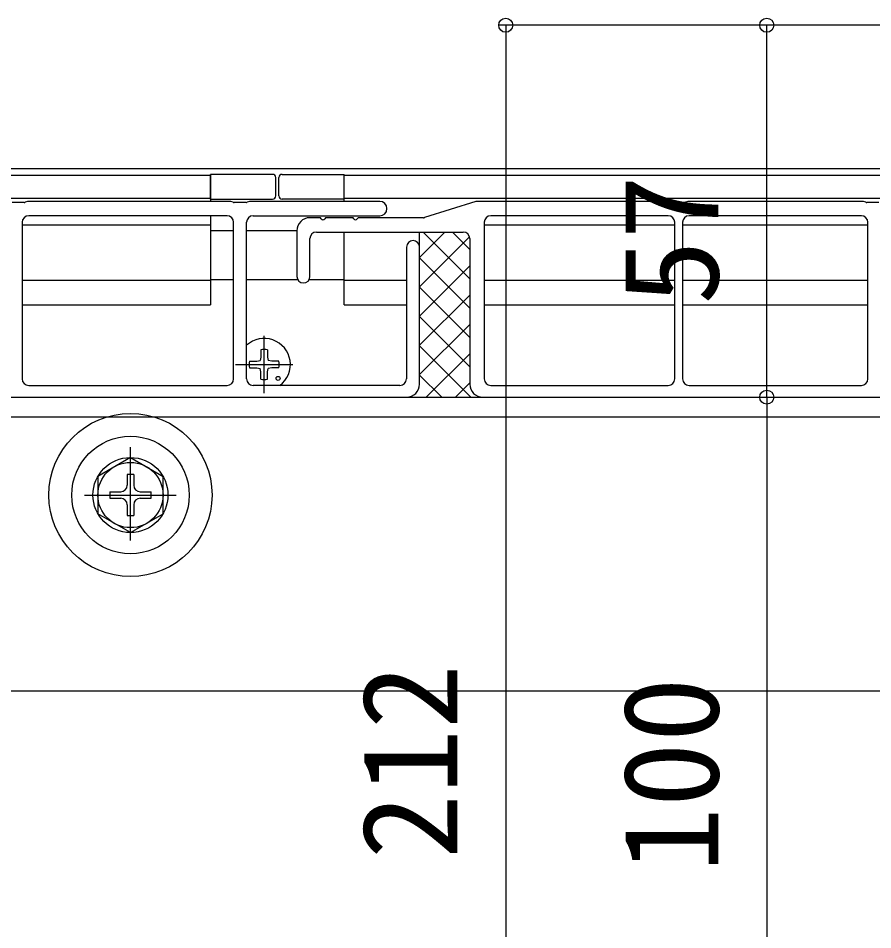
# Model space of a CAD drawing. Units: millimetres, scale not verified. Extents: x -875 to 875, y -1304 to 1298.
# Drawn here: x 234.3 to 365.2, y -812.6 to -672.9 of the extents above; entities that cross this region are included whole.
import ezdxf
from ezdxf.enums import TextEntityAlignment as Align

# ---------------------------------------------------------------- set-up
doc = ezdxf.new("R2010")
doc.units = ezdxf.units.MM
doc.header["$LTSCALE"] = 8
for name, color, linetype in [('0-4_YKK_12', 2, 'Continuous'), ('0-5_YKK_13', 4, 'Continuous'), ('0-6_YKK_D', 6, 'Continuous')]:
    doc.layers.add(name, color=color, linetype=linetype)
doc.styles.add('ＭＳ ゴシック', font='')
doc.styles.get('ＭＳ ゴシック').set_extended_font_data('MS Gothic')

msp = doc.modelspace()

# ---------------------------------------------------------------- linework, layer by layer
at = {"layer": '0-4_YKK_12'}
for p, q in [((9.25, -696.992), (263.75, -696.992)), ((263.75, -696.992), (263.75, -700.992)), ((284.25, -700.992), (284.25, -696.992)), ((284.25, -696.992), (458.25, -696.992)), ((9.25, -700.492), (263.75, -700.492)), ((284.25, -700.492), (458.25, -700.492)), ((263.75, -703.192), (263.75, -716.863)), ((234.9, -704.592), (263.75, -704.592)), ((305.7, -704.592), (334.9, -704.592)), ((336.1, -704.592), (364.5, -704.592)), ((267.3, -705.492), (263.75, -705.492)), ((277, -705.492), (269.3, -705.492)), ((284.25, -716.863), (284.25, -705.692)), ((234.9, -713.064), (263.75, -713.064)), ((267.3, -712.992), (263.75, -712.992)), ((277.134, -712.992), (269.3, -712.992)), ((284.25, -712.992), (278.866, -712.992)), ((284.25, -713.064), (293.8, -713.064)), ((305.7, -713.064), (334.9, -713.064)), ((336.1, -713.064), (364.5, -713.064)), ((234.9, -716.863), (263.75, -716.863)), ((284.25, -716.863), (293.8, -716.863)), ((305.7, -716.863), (334.9, -716.863)), ((336.1, -716.863), (364.5, -716.863)), ((44, -733.992), (511, -733.992)), ((44, -775.992), (511, -775.992))]:
    msp.add_line(p, q, dxfattribs=at)
msp.add_lwpolyline([(470.718, -695.992), (-577, -695.992), (-577, -696.842)], dxfattribs=at)
msp.add_circle((251.5, -745.992), 9, dxfattribs=at)
at = {"layer": '0-5_YKK_13'}
for p, q in [((273.25, -696.842), (263.75, -696.842)), ((263.75, -700.642), (263.75, -696.842)), ((274.75, -696.842), (284.25, -696.842)), ((284.25, -700.642), (284.25, -696.842)), ((273.75, -700.142), (273.75, -697.342)), ((274.25, -700.142), (274.25, -697.342)), ((235.227, -701.142), (233.373, -701.142)), ((235.73, -701.013), (235.37, -701.121)), ((266.727, -700.992), (235.873, -700.992)), ((263.75, -700.642), (272.75, -700.642)), ((267.23, -701.121), (266.87, -701.013)), ((269.227, -701.142), (267.373, -701.142)), ((269.73, -701.013), (269.37, -701.121)), ((289.7, -700.992), (269.873, -700.992)), ((272.75, -700.642), (273.25, -700.642)), ((275.25, -700.642), (274.75, -700.642)), ((284.25, -700.642), (275.25, -700.642)), ((304.427, -701.015), (296.573, -703.469)), ((333.927, -700.992), (304.576, -700.992)), ((334.43, -701.121), (334.07, -701.013)), ((336.427, -701.142), (334.573, -701.142)), ((336.93, -701.013), (336.57, -701.121)), ((363.677, -700.992), (337.073, -700.992)), ((364.18, -701.121), (363.82, -701.013)), ((366.177, -701.142), (364.323, -701.142)), ((266.3, -703.192), (235.9, -703.192)), ((270.3, -703.192), (289.7, -703.192)), ((280.48, -703.492), (279, -703.492)), ((285.48, -703.492), (281.52, -703.492)), ((296.424, -703.492), (286.52, -703.492)), ((333.9, -703.192), (306.7, -703.192)), ((363.5, -703.192), (337.1, -703.192)), ((234.9, -704.192), (234.9, -728.192)), ((267.3, -728.192), (267.3, -704.192)), ((269.3, -728.192), (269.3, -704.192)), ((305.7, -704.192), (305.7, -728.192)), ((334.9, -728.192), (334.9, -704.192)), ((336.1, -704.192), (336.1, -728.192)), ((364.5, -728.192), (364.5, -704.192)), ((277, -705.492), (277, -712.492)), ((279, -712.492), (279, -706.692)), ((280, -705.692), (302.5, -705.692)), ((295.8, -707.992), (295.8, -705.692)), ((295.8, -709.575), (299.683, -705.692)), ((295.8, -714.065), (303.458, -706.407)), ((303.5, -712.852), (296.34, -705.692)), ((303.5, -708.362), (300.83, -705.692)), ((303.5, -706.692), (303.5, -728.992)), ((293.8, -707.992), (293.8, -728.192)), ((295.8, -728.992), (295.8, -707.992)), ((303.5, -717.342), (295.8, -709.642)), ((295.8, -718.555), (303.5, -710.855)), ((303.5, -721.832), (295.8, -714.132)), ((295.8, -723.045), (303.5, -715.345)), ((303.5, -726.322), (295.8, -718.622)), ((295.8, -727.535), (303.5, -719.835)), ((272, -730.392), (272, -721.592)), ((303.68, -730.992), (295.8, -723.112)), ((271.481, -724.855), (271.38, -725.372)), ((271.5, -723.747), (271.481, -724.855)), ((272.5, -723.747), (272.519, -724.855)), ((272.519, -724.855), (272.62, -725.372)), ((296.834, -730.992), (303.5, -724.326)), ((267.6, -725.992), (276.4, -725.992)), ((269.755, -725.492), (270.863, -725.473)), ((270.863, -725.473), (271.38, -725.372)), ((273.137, -725.473), (272.62, -725.372)), ((274.245, -725.492), (273.137, -725.473)), ((269.755, -726.492), (270.863, -726.511)), ((270.863, -726.511), (271.38, -726.612)), ((271.481, -727.129), (271.38, -726.612)), ((271.5, -728.237), (271.481, -727.129)), ((272.5, -728.237), (272.519, -727.129)), ((272.519, -727.129), (272.62, -726.612)), ((273.137, -726.511), (272.62, -726.612)), ((274.245, -726.492), (273.137, -726.511)), ((299.19, -730.992), (295.8, -727.602)), ((235.9, -729.192), (266.3, -729.192)), ((292.8, -729.192), (270.3, -729.192)), ((301.324, -730.992), (303.5, -728.816)), ((306.7, -729.192), (333.9, -729.192)), ((337.1, -729.192), (363.5, -729.192)), ((15.3, -730.992), (293.8, -730.992)), ((293.8, -730.992), (305.5, -730.992)), ((294.699, -730.992), (294.553, -730.845)), ((305.5, -730.992), (502, -730.992)), ((251.5, -752.945), (251.5, -738.66)), ((251.5, -740.242), (246.5, -743.129)), ((251.5, -740.242), (256.5, -743.129)), ((246.5, -743.129), (246.5, -748.855)), ((251, -742.842), (251, -744.492)), ((252, -742.842), (251, -742.842)), ((252, -742.842), (252, -744.492)), ((256.5, -748.855), (256.5, -743.129)), ((244.433, -745.992), (258.494, -745.992)), ((248.35, -745.492), (250, -745.492)), ((248.35, -745.492), (248.35, -746.492)), ((253, -745.492), (254.65, -745.492)), ((254.65, -746.492), (254.65, -745.492)), ((248.35, -746.492), (250, -746.492)), ((253, -746.492), (254.65, -746.492)), ((251, -747.492), (251, -749.142)), ((252, -747.492), (252, -749.142)), ((251.5, -751.742), (246.5, -748.855)), ((251, -749.142), (252, -749.142)), ((251.5, -751.742), (256.5, -748.855))]:
    msp.add_line(p, q, dxfattribs=at)
for centre, radius in [((274.121, -728.113), 0.3), ((251.5, -745.992), 12.5), ((251.5, -745.992), 5.75), ((251.5, -745.992), 5)]:
    msp.add_circle(centre, radius, dxfattribs=at)
for centre, radius, start, end in [((273.25, -697.342), 0.5, 0, 90), ((274.75, -697.342), 0.5, 90, 180), ((235.227, -700.642), 0.5, 270, 286.69924), ((235.873, -701.492), 0.5, 90, 106.69924), ((266.727, -701.492), 0.5, 73.30076, 90), ((267.373, -700.642), 0.5, 253.30076, 270), ((269.227, -700.642), 0.5, 270, 286.69924), ((269.873, -701.492), 0.5, 90, 106.69924), ((273.25, -700.142), 0.5, 270, 0), ((274.75, -700.142), 0.5, 180, 270), ((289.7, -702.092), 1.1, 270, 90), ((304.576, -701.492), 0.5, 90, 107.35402), ((333.927, -701.492), 0.5, 73.30076, 90), ((334.573, -700.642), 0.5, 253.30076, 270), ((336.427, -700.642), 0.5, 270, 286.69924), ((337.073, -701.492), 0.5, 90, 106.69924), ((363.677, -701.492), 0.5, 73.30076, 90), ((364.323, -700.642), 0.5, 253.30076, 270), ((235.9, -704.192), 1, 90, 180), ((266.3, -704.192), 1, 0, 90), ((270.3, -704.192), 1, 90, 180), ((279, -705.492), 2, 90, 180), ((280.48, -703.792), 0.3, 30, 90), ((281, -703.492), 0.3, 210, 330), ((281.52, -703.792), 0.3, 90, 150), ((285.48, -703.792), 0.3, 30, 90), ((286, -703.492), 0.3, 210, 330), ((286.52, -703.792), 0.3, 90, 150), ((296.424, -702.992), 0.5, 270, 287.35402), ((306.7, -704.192), 1, 90, 180), ((333.9, -704.192), 1, 0, 90), ((337.1, -704.192), 1, 90, 180), ((363.5, -704.192), 1, 360, 90), ((280, -706.692), 1, 90, 180), ((302.5, -706.692), 1, 0, 90), ((294.8, -707.992), 1, 0, 180), ((278, -712.492), 1, 180, 0), ((272, -725.992), 4, 306.8699, 132.45415), ((272, -725.992), 2.3, 77.44414, 102.55586), ((272, -725.992), 2.3, 167.44414, 192.55586), ((272, -725.992), 2.3, 347.44414, 12.55586), ((235.9, -728.192), 1, 180, 270), ((266.3, -728.192), 1, 270, 0), ((270.3, -728.192), 1, 180, 270), ((272, -725.992), 2.3, 257.44414, 282.55586), ((292.8, -728.192), 1, 270, 0), ((293.8, -728.992), 2, 270, 360), ((305.5, -728.992), 2, 180, 270), ((306.7, -728.192), 1, 180, 270), ((333.9, -728.192), 1, 270, 0), ((337.1, -728.192), 1, 180, 270), ((363.5, -728.192), 1, 270, 360), ((250, -744.492), 1, 270, 0), ((253, -744.492), 1, 180, 270), ((250, -747.492), 1, 0, 90), ((253, -747.492), 1, 90, 180)]:
    msp.add_arc(centre, radius, start, end, dxfattribs=at)
at = {"layer": '0-6_YKK_D'}
for p, q in [((458.5, -673.993), (308, -673.993)), ((309, -673.993), (309, -885.992)), ((458.5, -673.993), (348, -673.993)), ((349, -730.992), (349, -673.993)), ((349, -730.992), (349, -830.992))]:
    msp.add_line(p, q, dxfattribs=at)
for centre in [(309, -673.993), (349, -673.993), (349, -730.992), (349, -730.992)]:
    msp.add_circle(centre, 1.075, dxfattribs=at)

# ---------------------------------------------------------------- texts
at = {"layer": '0-6_YKK_D', "style": 'ＭＳ ゴシック'}
for s, p in [('57', (346, -716.867)), ('212', (306, -801.811)), ('100', (346, -803.833))]:
    msp.add_text(s, height=14.66, rotation=90, dxfattribs=at).set_placement(p, align=Align.BOTTOM_LEFT)

doc.saveas('drawing.dxf')
